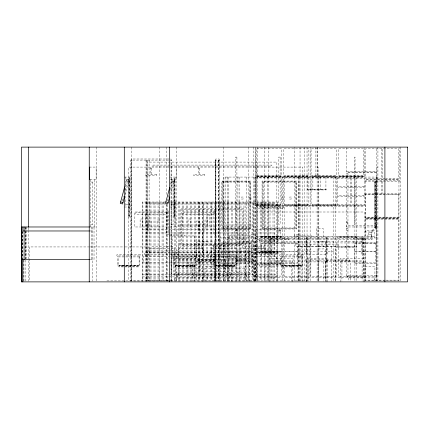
<?xml version="1.0" encoding="UTF-8"?>
<svg xmlns="http://www.w3.org/2000/svg" width="429" height="429" viewBox="0 0 429 429"><rect width="100%" height="100%" fill="white"/><g stroke="black" fill="none" stroke-linecap="round" stroke-linejoin="round"><path stroke-width="0.32" stroke-dasharray="2.15 1.61" d="M245.436 255.432L245.72 254.553L246.471 254.006C248.171 254.424 252.016 252.692 252.424 255.432L252.424 274.898L171.509 274.898L171.509 255.432L171.793 254.553L172.544 254.006C174.249 254.424 178.089 252.692 178.496 255.432M125.011 185.596L126.711 179.247L129.022 179.869L124.941 195.093M122.136 200.933L123.343 196.434M124.893 190.648L127.477 181.006M170.565 184.325L171.927 179.247L174.238 179.869L170.501 193.828M167.353 200.933L168.903 195.147M170.458 189.361L172.694 181.006M170.141 165.079L152.07 165.079L152.07 166.082L271.857 166.082L271.857 165.079L170.812 165.079M89.237 167.079L96.219 167.079M317.111 167.085L318.109 167.085L318.109 281.29M377.928 167.085L376.925 167.085L376.925 281.29M150.499 168.731L151.705 168.731M198.439 168.731L199.63 168.731M346.471 171.482L376.421 171.482M376.421 172.077L347.967 172.077L347.967 277.89L376.421 277.89L376.421 147.619M376.421 172.179L346.471 172.179L346.471 147.619M347.967 173.563L346.471 173.563L346.471 276.893L347.967 276.893M257.395 175.97L280.534 175.97L280.534 176.464L257.395 176.464M364.618 176.769L255.303 176.769L255.303 147.619M256.301 176.855L363.626 176.855L363.626 177.756L256.301 177.756M124.297 177.064L131.435 177.064M169.594 177.064L176.571 177.064M377.922 177.064L223.922 177.064L223.922 281.22M337.291 178.164L364.618 178.164M385.156 178.813L382.491 178.813L382.491 148.509L398.466 148.509L398.466 178.813L385.821 178.813M89.951 179.558L96.123 179.558L96.123 167.079M125.869 179.558L129.864 179.558M170.308 179.558L176.475 179.558L176.475 167.079M128.845 180.051L129.542 180.067M173.981 180.067L174.678 180.067M364.618 180.207L385.054 180.207M385.714 180.207L399.56 180.207M364.618 181.306L399.56 181.306L399.56 147.608M90.733 182.057L94.723 182.057M171.085 182.057L175.08 182.057M222.222 182.057L250.118 182.057M262.639 182.057L296.128 182.057M374.785 182.057L375.622 182.057L375.622 227.976L374.785 227.976M364.618 193.785L399.56 193.785L399.56 194.686L385.714 194.686M364.618 194.686L385.054 194.686M281.585 197.04L283.322 197.04L283.322 199.035L281.585 199.035M165.546 202.027L142.358 202.027L142.358 281.226M170.447 202.027L277.74 202.027L277.74 281.226M164.79 203.014L146.101 203.014L146.101 204.016L165.455 204.016M170.796 203.014L274.002 203.014L274.002 204.016L170.796 204.016M125.869 204.515L129.864 204.515M171.085 204.515L175.08 204.515M256.392 204.52L281.531 204.52L281.531 177.971L256.392 177.971L256.419 281.22M337.291 204.52L364.618 204.51M257.395 204.724L280.534 204.724L280.534 205.218L257.395 205.218M256.301 205.716L363.626 205.716L363.626 206.816L256.301 206.816M124.297 207.014L131.435 207.014M169.594 207.014L176.571 207.014M215.503 212.001L182.566 212.001L182.566 226.973M255.502 212.001L364.425 212.001L364.425 236.969M128.845 215.996L129.542 215.996M173.981 215.996L174.678 215.996M385.054 217.138L365.326 217.138L365.326 194.289M385.709 217.138L398.863 217.138L398.863 194.289M385.086 218.039L365.122 218.039L365.122 217.444L399.061 217.444L399.061 218.039L385.751 218.039M159.588 219.991L157.094 219.991L157.094 226.973M346.396 221.991L347.903 221.991M148.102 223.981L147.356 223.981L147.356 230.968L148.102 230.968L148.102 215.009L145.608 215.009L145.608 225.986L148.102 225.986M205.019 223.981L198.032 223.981L198.032 230.968L205.019 230.968L205.019 219.991L207.518 219.991L207.518 226.973M90.733 224.485L94.723 224.485M171.085 224.485L175.08 224.485M253.437 224.984L225.986 224.984L225.986 226.973L253.437 226.973M89.237 226.979L96.219 226.979M169.594 226.979L176.571 226.979M215.503 226.973L178.062 226.973L178.062 224.984L205.512 224.984L205.512 226.973M222.222 227.976L250.118 227.976M262.639 227.976L296.128 227.976M142.358 229.472L277.74 229.472M236.867 230.577L235.473 230.577L235.473 231.971L236.867 231.971M90.122 230.974L92.787 230.974M145.86 232.974L274.254 232.974L274.254 252.434L145.86 252.434M298.343 234.722L294.364 234.722L294.364 236.218L298.343 236.218M371.439 234.722L367.937 234.722L367.937 236.218M169.316 234.963L184.288 234.963L184.288 235.966M169.316 235.966L196.219 235.966L196.219 258.43L172.801 258.43L172.801 235.966M227.713 235.966L251.131 235.966M251.142 236.218L255.137 236.218L255.137 234.722L251.142 234.722L251.153 273.9L173.777 273.9L173.777 257.432M255.502 236.272L364.425 236.272M261.288 236.711L281.252 236.711M356.638 236.84L337.661 236.915M376.421 237.956L353.458 237.956L353.458 242.948M255.303 238.465L364.618 238.465M306.558 241.2L286.02 241.2L286.02 242.948M207.716 241.355L203.228 241.355L203.228 241.951M318.109 241.951L325.606 241.951L325.606 281.242M306.558 242.948L259.915 242.948L259.915 237.956L298.852 237.956L298.852 242.948M376.421 242.948L340.69 242.948L340.69 241.2L361.229 241.2L361.229 242.948M210.719 243.951L178.496 243.951L178.496 274.898M337.913 244.46L295.479 244.46L295.479 246.45L356.88 246.45L356.88 247.201L337.419 247.201L337.419 246.45M218.951 245.956L225.938 245.956L225.938 248.949L218.951 248.949M265.9 245.956L258.912 245.956L258.912 248.949L265.9 248.949M172.807 246.45L151.85 246.45L151.85 248.445M89.575 246.943L29.306 246.943L29.306 258.151M90.246 246.943L124.399 246.943M125.07 246.943L148.504 246.943L148.504 281.226M236.309 248.445L211.358 248.445L211.358 254.44M297.978 251.432L335.419 251.432M172.774 255.936L252.145 255.936L252.145 257.432L172.774 257.432M227.713 258.43L251.131 258.43M363.738 258.419L340.283 258.419L340.283 260.918L363.738 260.918M90.122 259.427L94.031 259.427L94.031 226.979M306.585 259.422L326.807 259.422M178.496 259.674L210.719 259.674M213.213 259.674L245.431 259.674M178.496 260.424L210.719 260.424M213.213 260.424L245.431 260.424M236.829 260.676L254.043 260.676L254.043 261.679M196.359 261.679L214.575 261.679M236.336 261.679L254.553 261.679M325.606 261.679L350.557 261.679L350.557 281.242M178.496 261.921L254.553 261.915M269.895 261.915L292.857 261.915M306.091 261.915L327.3 261.915M340.524 261.915L363.486 261.915M142.358 262.907L297.292 262.918M354.386 262.918L375.504 262.918M235.677 264.908L188.256 264.908L188.256 262.918M123.075 265.213L119.144 265.213L119.144 265.808L138.127 265.808L138.127 265.213L123.729 265.213M215.492 265.213L234.459 265.213L234.459 265.808L215.492 265.808M196.385 265.91L173.917 265.91L173.917 255.936M281.735 266.216L301.212 266.216L301.212 266.913L281.735 266.913M178.496 268.409L245.431 268.409M142.358 274.394L277.74 274.394M142.358 276.893L277.74 276.893M255.303 277.397L364.618 277.397M385.054 280.137L365.326 280.137L365.326 218.329L398.863 218.329L398.863 280.137L385.709 280.137M146.605 280.491L171.064 280.491M214.757 280.491L216.012 280.491M106.923 280.888L308.194 280.888M385.07 280.882L365.224 280.882L365.224 194.278L398.959 194.278L398.959 280.882L385.73 280.882M130.137 280.984L165.079 280.984M167.047 280.984L256.885 280.984M171.536 180.695L173.852 181.317M126.319 180.695L128.636 181.317M400.418 147.115L400.418 281.22M398.959 181.306L398.959 193.785M382.545 181.306L382.545 193.785M381.644 181.306L381.644 193.785M377.922 147.115L377.928 281.29M376.195 177.064L376.195 281.22M375.531 181.36L375.531 228.673L374.785 228.673L374.785 181.36M375.048 243.458L375.048 242.964L354.842 242.964L354.842 243.458M375.048 251.405L375.048 251.764M374.925 281.242L374.925 266.42L364.945 266.42L364.945 281.242M374.871 182.057L374.871 227.976M374.431 277.89L374.431 281.22M374.276 237.956L374.276 230.373L371.589 230.373L371.589 237.956M373.932 230.373L373.932 229.628L371.932 229.628L371.932 230.373M372.056 238.004L372.056 239.704L357.834 239.704L357.834 238.004M371.439 236.218L371.439 232.223L368.447 232.223L368.447 236.218M371.31 239.704L371.31 238.856L358.58 238.856L358.58 239.704M365.224 181.306L365.224 193.785M364.618 147.608L364.618 205.614L255.303 205.614L255.303 177.059M364.618 281.885L364.618 236.969L255.303 236.969L255.303 281.885M363.486 237.956L363.486 259.422L362.242 259.422L362.242 237.956M363.486 260.918L363.486 281.885M362.585 236.969L362.585 254.44L361.497 254.44L361.497 236.969M362.092 261.915L362.092 281.22M357.336 237.017L336.963 237.017M356.633 177.064L356.633 281.22M354.901 177.064L354.901 281.22M354.842 251.405L354.842 251.764M351.405 178.164L351.405 204.52M350.504 178.164L350.504 204.52M350.059 261.679L350.059 260.676L325.943 260.676L325.943 259.926L349.415 259.926L349.415 260.676M349.399 247.201L349.399 246.6L344.9 246.6L344.9 247.201M348.477 277.89L348.477 281.22M347.801 221.991L347.801 223.488L346.498 223.488L346.498 221.991M341.934 261.915L341.934 281.22M340.524 260.918L340.524 281.885M337.291 177.059L337.291 205.614M335.419 281.22L335.419 246.439L297.978 246.439L297.978 281.22M335.306 177.064L335.306 281.22M333.574 177.064L333.574 281.22M331.424 246.45L331.424 281.22M327.3 236.969L327.3 254.44L306.091 254.44L306.091 236.969M327.3 260.918L327.3 281.885M326.807 260.918L326.807 237.956L306.585 237.956L306.585 260.918M326.555 236.969L326.555 254.44M326.555 260.918L326.555 281.885M326.099 260.676L326.099 261.679M326.061 237.956L326.061 259.422M325.922 177.075L325.922 189.548L307.475 189.548L307.475 177.075M325.906 261.915L325.906 281.22M325.161 261.915L325.161 281.22M323.6 261.915L323.6 281.242M323.257 241.951L323.257 241.355L320.458 241.355L320.458 241.951M323.182 236.969L323.182 228.485L316.704 228.485L316.704 236.969M320.635 189.446L320.635 189.94M320.522 177.075L320.522 189.548M318.844 177.064L318.844 281.22M318.618 261.915L318.618 281.242M317.487 147.115L317.487 177.059M317.117 147.115L317.111 281.29M315.894 147.115L315.894 177.059M312.875 177.075L312.875 189.548M312.762 189.446L312.762 189.94M311.963 236.969L311.963 235.966L295.989 235.966L295.989 236.969M310.135 147.115L310.135 281.22M308.236 261.915L308.236 281.22M307.486 261.915L307.486 281.22M307.336 237.956L307.336 259.422M307.03 147.115L307.03 281.22M306.837 236.969L306.837 254.44M306.837 260.918L306.837 281.885M306.091 260.918L306.091 281.885M304.215 147.115L304.215 281.22M302.847 281.29L302.847 167.085L128.641 167.085L128.641 281.29M302.708 255.936L302.708 265.91L280.239 265.91L280.239 255.936M301.973 246.45L301.973 281.22M300.048 147.115L300.059 281.29M299.453 177.064L299.453 281.22M298.455 177.064L298.455 281.22M298.321 177.064L298.321 281.22M296.519 243.458L296.519 242.964L262.248 242.964L262.248 243.458M296.519 251.405L296.519 251.764M295.152 182.057L295.152 227.976M294.621 147.115L294.621 281.22M292.857 260.918L292.857 281.885M291.463 261.915L291.463 281.22M288.62 238.004L288.62 239.704L270.147 239.704L270.147 238.004M287.87 239.704L287.87 238.856L270.897 238.856L270.897 239.704M284.304 177.064L284.304 281.22M282.577 177.064L282.577 281.22M280.759 208.607L280.759 207.883L261.792 207.883L261.792 208.607M280.732 237.956L280.732 230.373L278.035 230.373L278.035 237.956M280.378 230.373L280.378 229.628L278.389 229.628L278.389 230.373M277.172 202.027L277.172 281.22M276.855 281.215L276.855 162.087L147.077 162.087L147.077 281.215M276.743 262.918L276.743 256.435L143.361 256.435L143.361 262.918M274.742 254.44L274.742 256.435M274.169 202.027L274.169 281.22M273.756 252.933L273.756 250.938L146.359 250.938L146.359 252.933M273.75 276.893L273.75 281.263M273.01 202.027L273.01 281.22M271.895 236.969L271.895 254.44M271.3 261.915L271.3 281.22M271.149 237.956L271.149 259.422L269.895 259.422L269.895 237.956M270.796 236.969L270.796 254.44M270.023 202.027L270.023 281.22M269.895 260.918L269.895 281.885M268.865 202.027L268.865 281.22M268.661 147.115L268.661 281.22M267.664 177.064L267.664 281.22M265.873 202.027L265.873 281.22M265.267 254.44L265.267 248.445L240.304 248.445L240.304 254.44M264.709 202.027L264.709 281.22M264.371 147.115L264.371 281.22M263.62 182.057L263.62 227.976M263.272 248.445L263.272 246.45L242.299 246.45L242.299 248.445M262.248 251.405L262.248 251.764M261.717 202.027L261.717 281.22M260.564 202.027L260.564 281.22M257.572 202.027L257.572 281.22M257.389 147.115L257.389 281.22M256.381 167.085L256.381 281.29M255.663 177.064L255.663 281.22M255.534 147.115L255.534 281.22M254.923 281.242L254.923 266.42L244.943 266.42L244.943 281.242M254.553 281.242L254.553 241.951L236.336 241.951L236.336 281.242M254.467 177.064L254.467 281.22M253.754 260.676L253.754 259.926L237.135 259.926L237.135 260.676M253.469 147.115L253.469 281.22L253.41 202.027M252.257 202.027L252.257 281.22M250.445 243.458L250.445 242.964L221.895 242.964L221.895 243.458M250.445 251.405L250.445 251.764M249.683 235.966L249.683 258.43M249.431 281.22L249.431 277.89L174.501 277.89L174.501 281.22M249.303 182.057L249.265 281.22M248.552 147.115L248.552 281.22M248.112 202.027L248.112 281.22M247.683 241.951L247.683 241.355L243.195 241.355L243.195 241.951M246.82 177.064L246.82 281.22M246.439 274.903L246.439 277.89M245.908 273.9L245.908 281.22M245.806 235.966L245.806 234.963L230.818 234.963L230.818 235.966M245.399 238.004L245.399 239.704L226.941 239.704L226.941 238.004M245.431 274.898L245.431 243.951L213.213 243.951L213.213 268.409M245.12 202.027L245.12 281.22M244.653 239.704L244.653 238.856L227.686 238.856L227.686 239.704M243.956 202.027L243.956 281.22M240.964 202.027L240.964 281.22M239.806 202.027L239.806 281.22M239.677 177.064L239.677 281.22M237.95 177.064L237.95 281.22M237.51 237.956L237.51 230.373L234.824 230.373L234.824 237.956M237.173 230.373L237.173 229.628L235.167 229.628L235.167 230.373M236.813 202.027L236.813 281.22M236.701 255.936L236.701 254.692L213.245 254.692L213.245 255.936M236.207 255.936L236.207 265.91L213.739 265.91L213.739 255.936M235.66 202.027L235.66 281.22M234.314 248.445L234.314 246.45L213.352 246.45L213.352 248.445M232.963 261.915L232.963 281.242M232.657 202.027L232.657 281.22M231.681 264.908L231.681 281.231M231.504 202.027L231.504 281.22M230.679 274.404L230.679 275.901L193.254 275.901L193.254 274.404M229.156 235.966L229.156 258.43M229.183 264.908L229.183 281.231M228.759 177.064L228.759 281.22M228.512 202.027L228.512 281.22M227.965 261.915L227.965 281.242M227.761 177.064L227.761 281.22M227.359 202.027L227.359 281.22M225.649 177.064L225.649 281.22M224.367 202.027L224.367 281.22M223.782 147.115L223.782 281.29M223.214 202.027L223.214 281.22M223.032 182.057L223.032 227.976M221.895 251.405L221.895 251.764M220.206 202.027L220.206 281.22M219.546 281.188L219.546 160.097L215.353 160.097L215.353 281.188M219.203 160.097L219.203 158.993L215.755 158.993L215.755 281.188M219.053 202.027L219.053 281.22M219.004 160.097L219.004 281.188M218.597 160.097L218.597 281.188M218.458 160.097L218.458 281.188M216.06 202.027L216.06 281.22M215.91 160.097L215.91 281.188M215.503 160.097L215.503 281.188M214.956 281.242L214.956 266.42L204.965 266.42L204.965 281.242M214.908 202.027L214.908 281.22M214.575 281.242L214.575 241.951L196.359 241.951L196.359 281.242M214.082 261.679L214.082 260.676L196.868 260.676L196.868 261.679M213.776 260.676L213.776 259.926L197.158 259.926L197.158 260.676M211.915 202.027L211.915 281.22M211.245 202.027L211.245 281.226M210.725 202.027L210.746 281.22M210.253 256.435L210.253 262.918M209.25 252.933L209.25 254.44M208.258 254.44L208.258 256.435M207.754 202.027L207.716 281.22M207.502 203.014L207.502 204.016M207.255 250.938L207.255 252.933M207.25 276.893L207.25 281.263M206.601 202.027L206.601 281.22M203.764 254.44L203.764 248.445L178.796 248.445L178.796 254.44M202.869 250.938L202.869 252.933M202.874 276.893L202.874 281.263M202.611 202.027L202.611 281.22M202.456 202.027L202.456 281.22M202.37 232.974L202.37 252.434M201.866 254.44L201.866 256.435M201.764 248.445L201.764 246.45L180.797 246.45L180.797 248.445M200.874 252.933L200.874 254.44M199.871 256.435L199.871 262.918M199.63 174.271L199.63 167.578L198.439 167.578L198.439 174.271M199.619 202.027L199.619 281.22M199.453 202.027L199.453 281.22M199.035 226.973L199.035 220.994L196.536 220.994L196.536 226.973M198.879 202.027L198.879 281.226M198.563 202.027L198.563 281.22M196.879 255.936L196.879 254.692L173.423 254.692L173.423 255.936M195.57 202.027L195.57 281.22M194.771 235.966L194.771 258.43M194.75 264.908L194.75 281.231M194.509 202.027L194.509 281.22M192.986 261.915L192.986 281.242M192.251 264.908L192.251 281.231M191.516 202.027L191.516 281.22M190.551 226.973L190.551 218.988L188.052 218.988L188.052 226.973M190.465 202.027L190.465 281.22M188.004 261.915L188.004 281.242M187.457 202.027L187.457 281.22M186.406 202.027L186.406 281.22M183.414 202.027L183.414 281.22M182.346 202.027L182.346 281.22M179.354 202.027L179.354 281.22M179.027 273.9L179.027 281.22M178.303 202.027L178.303 281.22M177.493 274.903L177.493 277.89M176.769 273.9L176.769 281.22M176.571 147.115L176.566 281.29M175.311 202.027L175.311 281.22M175.08 177.064L175.08 226.979M174.807 254.44L174.807 248.445L149.855 248.445L149.855 254.44M174.474 180.051L174.474 215.996M174.249 202.027L174.249 281.22M174.083 180.051L174.083 215.996M173.08 182.057L173.08 224.485M171.621 281.188L171.621 160.097L130.582 160.097L130.582 281.188M171.257 202.027L171.257 281.22M171.064 281.188L171.064 158.993L131.14 158.993L131.14 281.188M167.197 204.687L167.197 281.22M166.49 147.115L166.49 195.817M166.49 204.494L166.49 281.22M166.146 204.022L166.146 281.22M163.154 202.027L163.154 281.22M162.087 202.027L162.087 281.22M159.508 147.115L159.508 281.22M159.095 202.027L159.095 281.22M158.044 202.027L158.044 281.22M155.051 202.027L155.051 281.22M153.984 202.027L153.984 281.22M151.705 174.271L151.705 167.578L150.499 167.578L150.499 174.271M151.11 226.973L151.11 220.994L148.611 220.994L148.611 226.973M150.992 202.027L150.992 281.22M149.941 202.027L149.941 281.22M149.104 160.097L149.104 281.188M147.163 160.097L147.163 281.188M146.938 202.027L146.938 281.22M146.605 160.097L146.605 281.188M146.353 276.893L146.353 281.263M146.064 160.097L146.064 281.188M145.887 202.027L145.887 281.22M145.361 254.44L145.361 256.435M142.895 202.027L142.895 281.22M142.616 226.973L142.616 218.988L140.117 218.988L140.117 226.973M139.865 255.936L139.865 265.91L117.407 265.91L117.407 255.936M131.687 160.097L131.687 281.188M131.435 147.115L131.43 281.29M129.864 177.064L129.864 207.014M129.338 180.051L129.338 215.996M128.947 180.051L128.947 215.996M125.869 177.064L125.869 207.014M96.219 147.115L96.219 281.22M94.723 179.558L94.723 226.979M92.787 226.979L92.787 281.226M92.728 182.057L92.728 224.485M91.538 226.979L91.538 259.427M90.733 179.558L90.733 226.979M29.306 258.81L29.306 281.226M28.432 227.842L28.432 229.847M28.432 230.512L28.432 281.22M26.158 226.979L26.158 258.762M25.912 227.643L25.912 230.309M25.863 260.087L25.863 281.226M25.643 226.979L25.643 258.762M25.209 231.633L25.209 258.762M25.129 226.979L25.129 258.762M23.96 260.087L23.96 281.226M23.799 260.087L23.799 281.226M22.844 230.974L22.844 258.762M22.63 231.612L22.63 258.762M22.549 231.633L22.549 258.762M281.531 148.418L256.392 148.418L256.392 175.869L281.531 175.869L281.531 148.418M308.869 148.418L283.725 148.418L283.725 175.869L308.869 175.869L308.869 148.418M336.191 148.418L311.063 148.418L311.063 175.869L336.191 175.869L336.191 148.418M363.524 148.418L338.384 148.418L338.384 175.869L363.524 175.869L363.524 148.418M381.692 148.509L365.717 148.509L365.717 178.813L381.692 178.813L381.692 148.509M236.915 157.089L235.419 157.089L235.419 224.48L236.915 224.48L236.915 157.089M280.126 157.089L278.63 157.089L278.63 224.48L280.126 224.48L280.126 157.089M355.056 157.089L354.461 157.089L354.461 224.48L355.056 224.48L355.056 157.089M156.547 174.271L145.656 174.271L145.656 175.563L156.547 175.563L156.547 174.271M204.472 174.271L193.597 174.271L193.597 175.563L204.472 175.563L204.472 174.271M307.866 175.97L284.727 175.97L284.727 176.464L307.866 176.464L307.866 175.97M335.188 175.97L312.049 175.97L312.049 176.464L335.188 176.464L335.188 175.97M362.521 175.97L339.387 175.97L339.387 176.464L362.521 176.464L362.521 175.97M308.869 177.971L283.725 177.971L283.725 204.52L308.869 204.52L308.869 177.971M336.191 177.971L311.063 177.971L311.063 204.52L336.191 204.52L336.191 177.971M129.542 178.314L128.845 178.314L128.845 217.744L129.542 217.744L129.542 178.314M174.678 178.314L173.981 178.314L173.981 217.744L174.678 217.744L174.678 178.314M398.568 179.113L365.615 179.113L365.615 179.606L398.568 179.606L398.568 179.113M250.611 181.054L221.729 181.054L221.729 228.979L250.611 228.979L250.611 181.054M296.707 181.054L262.06 181.054L262.06 228.979L296.707 228.979L296.707 181.054M376.126 181.054L375.177 181.054L375.177 228.979L376.126 228.979L376.126 181.054M250.118 181.36L222.222 181.36L222.222 228.673L250.118 228.673L250.118 181.36M296.128 181.36L262.639 181.36L262.639 228.673L296.128 228.673L296.128 181.36M364.017 186.39L337.891 186.39L337.891 187.494L364.017 187.494L364.017 186.39M326.201 189.446L307.196 189.446L307.196 189.94L326.201 189.94L326.201 189.446M364.017 195.179L337.891 195.179L337.891 196.284L364.017 196.284L364.017 195.179M243.13 197.04L241.382 197.04L241.382 199.035L243.13 199.035L243.13 197.04M251.115 197.04L249.367 197.04L249.367 199.035L251.115 199.035L251.115 197.04M291.307 197.04L289.57 197.04L289.57 199.035L291.307 199.035L291.307 197.04M307.866 204.724L284.727 204.724L284.727 205.218L307.866 205.218L307.866 204.724M335.188 204.724L312.049 204.724L312.049 205.218L335.188 205.218L335.188 204.724M283.853 207.009L258.687 207.009L258.687 208.607L283.853 208.607L283.853 207.009M243.661 208.757L180.271 208.757L180.271 245.195L243.661 245.195L243.661 208.757M242.658 209.76L181.269 209.76L181.269 244.208L242.658 244.208L242.658 209.76M168.581 211.014L166.323 211.014L166.323 234.47L168.581 234.47L168.581 211.014M215.261 211.014L213.513 211.014L213.513 234.47L215.261 234.47L215.261 211.014M167.578 212.001L134.626 212.001L134.626 226.973L167.578 226.973L167.578 212.001M166.575 212.752L135.628 212.752L135.628 214.248L166.575 214.248L166.575 212.752M214.516 212.752L183.564 212.752L183.564 214.248L214.516 214.248L214.516 212.752M209.518 215.009L207.019 215.009L207.019 225.986L209.518 225.986L209.518 215.009M398.568 218.431L365.615 218.431L365.615 219.128L398.568 219.128L398.568 218.431M376.673 225.734L346.23 225.734L346.23 226.973L376.673 226.973L376.673 225.734M348.042 228.727L346.257 228.727L346.257 230.223L348.042 230.223L348.042 228.727M280.089 230.577L278.678 230.577L278.678 231.971L280.089 231.971L280.089 230.577M372.935 230.577L365.594 230.577L365.594 231.971L372.935 231.971L372.935 230.577M373.428 236.218L366.441 236.218L366.441 236.969L373.428 236.969L373.428 236.218M282.153 236.711L260.387 236.711L260.387 237.065L282.153 237.065L282.153 236.711M356.386 237.157L337.913 237.157L337.913 246.943L356.386 246.943L356.386 237.157M252.386 237.956L219.943 237.956L219.943 242.948L252.386 242.948L252.386 237.956M309.057 239.462L283.521 239.462L283.521 276.399L309.057 276.399L309.057 239.462M336.395 239.462L310.859 239.462L310.859 276.399L336.395 276.399L336.395 239.462M363.728 239.462L338.191 239.462L338.191 276.399L363.728 276.399L363.728 239.462M281.735 239.757L256.199 239.757L256.199 251.469L281.735 251.469L281.735 239.757M278.732 240.353L259.191 240.353L259.191 241.452L278.732 241.452L278.732 240.353M333.896 241.2L313.358 241.2L313.358 242.948L333.896 242.948L333.896 241.2M251.094 243.447L221.246 243.447L221.246 251.405L251.094 251.405L251.094 243.447M297.292 243.447L261.476 243.447L261.476 251.405L297.292 251.405L297.292 243.447M375.504 243.447L354.386 243.447L354.386 251.405L375.504 251.405L375.504 243.447M323.6 245.956L318.618 245.956L318.618 248.949L323.6 248.949L323.6 245.956M251.094 251.764L221.246 251.764L221.246 263.513L251.094 263.513L251.094 251.764M297.292 251.764L261.476 251.764L261.476 263.513L297.292 263.513L297.292 251.764M375.504 251.764L354.386 251.764L354.386 263.513L375.504 263.513L375.504 251.764M281.735 252.064L256.199 252.064L256.199 263.781L281.735 263.781L281.735 252.064M278.732 252.665L259.191 252.665L259.191 253.764L278.732 253.764L278.732 252.665M275.75 252.933L144.364 252.933L144.364 254.44L275.75 254.44L275.75 252.933M140.369 254.692L116.903 254.692L116.903 255.936L140.369 255.936L140.369 254.692M303.201 254.692L279.746 254.692L279.746 255.936L303.201 255.936L303.201 254.692M139.114 256.923L118.157 256.923L118.157 265.165L139.114 265.165L139.114 256.923M195.635 256.923L174.667 256.923L174.667 265.165L195.635 265.165L195.635 256.923M235.457 256.923L214.489 256.923L214.489 265.165L235.457 265.165L235.457 256.923M301.957 256.923L280.99 256.923L280.99 265.165L301.957 265.165L301.957 256.923M293.109 258.419L269.653 258.419L269.653 260.918L293.109 260.918L293.109 258.419M327.558 258.419L305.839 258.419L305.839 260.918L327.558 260.918L327.558 258.419M199.501 258.928L175.171 258.928L175.171 272.404L199.501 272.404L199.501 258.928M249.748 258.928L225.429 258.928L225.429 272.404L249.748 272.404L249.748 258.928M224.63 259.432L200.3 259.432L200.3 271.911L224.63 271.911L224.63 259.432M281.735 264.377L256.199 264.377L256.199 276.094L281.735 276.094L281.735 264.377M278.732 264.972L259.191 264.972L259.191 266.077L278.732 266.077L278.732 264.972M194.632 265.213L175.665 265.213L175.665 265.808L194.632 265.808L194.632 265.213M300.954 265.213L281.987 265.213L281.987 265.808L300.954 265.808L300.954 265.213M138.369 266.216L118.903 266.216L118.903 266.913L138.369 266.913L138.369 266.216M194.889 266.216L175.413 266.216L175.413 266.913L194.889 266.913L194.889 266.216M234.711 266.216L215.235 266.216L215.235 266.913L234.711 266.913L234.711 266.216M376.571 275.697L346.321 275.697L346.321 276.297L376.571 276.297L376.571 275.697M203.673 281.22L203.673 202.027L203.609 281.22"/><path stroke-width="0.64" d="M124.667 186.862L120.249 203.357L122.565 203.979L124.603 196.364M169.718 187.494L165.465 203.357L167.782 203.979L169.648 196.997M89.452 226.979L21.6 226.979L21.6 259.427L89.452 259.427M89.452 230.974L22.844 230.974L22.844 226.979M165.851 201.909L168.168 202.531M120.635 201.909L122.951 202.531M384.904 147.115L384.904 281.885M169.594 147.115L169.594 281.885M124.297 147.115L124.297 281.885M89.334 167.079L89.334 179.558M89.237 147.115L89.237 281.885M28.432 147.115L28.432 227.177M24.094 226.979L24.094 259.427M22.844 259.427L22.844 281.885M21.895 259.427L21.895 281.885M407.55 147.115L21.45 147.115L21.45 281.885L407.55 281.885L407.55 147.115"/></g></svg>
